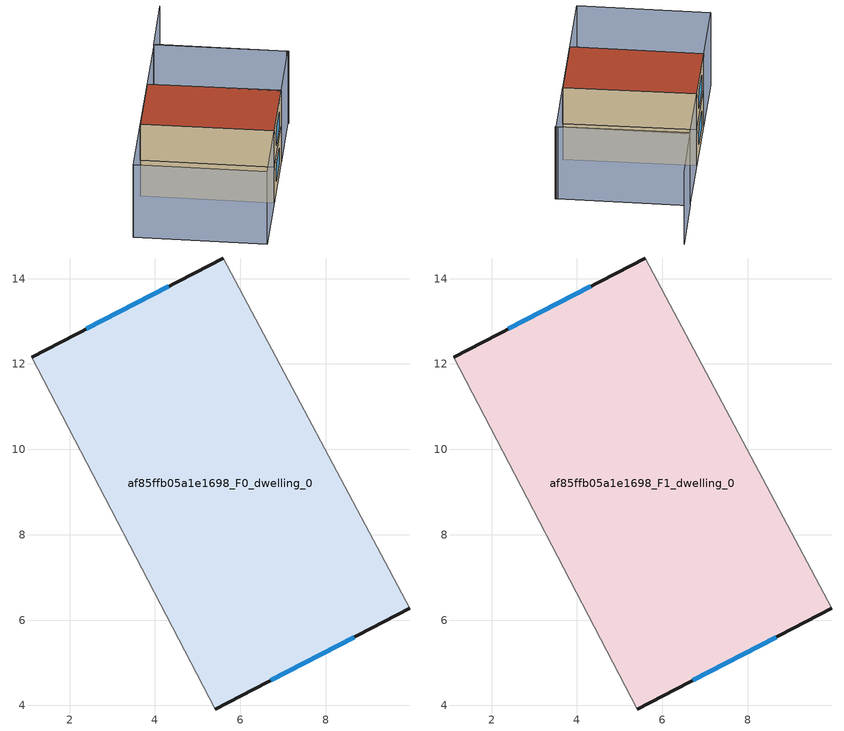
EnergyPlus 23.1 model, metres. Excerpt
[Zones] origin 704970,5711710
af85ffb05a1e1698_F0_dwelling_0
 floor ground (EU_floor_Construction): 5.6,14.48 9.97,6.27 5.42,3.92 1.12,12.16 z0
 wall outside (EU_wall_Construction): 5.6,14.48 1.12,12.16 / 5.42,3.92 9.97,6.27 z0:3
 wall adiabatic (EU_wall_Construction): 9.97,6.27 5.6,14.48 / 1.12,12.16 5.42,3.92 z0:3
 window (EU_Window_Construction): 4.32,13.82 2.39,12.82 / 6.71,4.59 8.67,5.6 z0.85:2.15
af85ffb05a1e1698_F1_dwelling_0
 floor to af85ffb05a1e1698_F0_dwelling_0 (EU_floor_Construction): 5.6,14.48 9.97,6.27 5.42,3.92 1.12,12.16 z3
 wall outside (EU_wall_Construction): 5.6,14.48 1.12,12.16 / 5.42,3.92 9.97,6.27 z3:6
 wall adiabatic (EU_wall_Construction): 9.97,6.27 5.6,14.48 / 1.12,12.16 5.42,3.92 z3:6
 window (EU_Window_Construction): 4.32,13.82 2.39,12.82 / 6.71,4.59 8.67,5.6 z3.85:5.15
 roof outside (EU_roof_Construction): 9.97,6.27 5.6,14.48 1.12,12.16 5.42,3.92 z6
shading: 14.36,8.49 9.97,16.75 / 9.97,16.75 14.29,19.04 / 0.86,1.55 -3.43,9.81 / -3.43,9.81 1.12,12.17 / 1.12,12.17 5.42,3.92 / 5.42,3.92 0.86,1.55 / 10.06,16.79 14.34,8.54 / 14.34,8.54 9.88,6.23 / 9.88,6.23 5.6,14.48 / 5.6,14.48 10.06,16.79 z0:6
[Building]
EU S2 Campaign: North Axis=0; Terrain=City; Solar Distribution=FullExterior
[Site:Location]
London: Latitude=51.5; Longitude=-0.5; Time Zone=0; Elevation=25
[SizingPeriod:WeatherFileDays]
AnnualSizingPeriod: Begin Month=1; Begin Day of Month=1; End Month=12; End Day of Month=31; Day of Week for Start Day=Monday; Use Weather File Daylight Saving Period=No; Use Weather File Rain and Snow Indicators=No
[MATERIAL]
EU_InternalMass_Material: Roughness=MediumRough; Thickness=0.1; Conductivity=1; Density=1800; Specific Heat=900; Thermal Absorptance=0.9; Solar Absorptance=0.7; Visible Absorptance=0.7
[MATERIAL:NOMASS] Roughness=MediumRough; Thermal Absorptance=0.9; Solar Absorptance=0.7; Visible Absorptance=0.7
Name | Thermal Resistance
EU_wall_NoMass | 0.71061
EU_roof_NoMass | 2.41608
EU_floor_NoMass | 1.75078
[WINDOWMATERIAL:SIMPLEGLAZINGSYSTEM]
EU_Window_SimpleGlazing: UFactor=2.64892; Solar Heat Gain Coefficient=0.76; Visible Transmittance=0.76
[CONSTRUCTION]
EU_wall_Construction: EU_wall_NoMass
EU_roof_Construction: EU_roof_NoMass
EU_floor_Construction: EU_floor_NoMass
EU_Window_Construction: EU_Window_SimpleGlazing
EU_InternalMass_Construction: EU_InternalMass_Material
[ZONE] Type=1; Multiplier=1; Ceiling Height=autocalculate; Floor Area=autocalculate; Part of Total Floor Area=Yes
Name | Volume
af85ffb05a1e1698_F0_dwelling_0 | 141.933
af85ffb05a1e1698_F1_dwelling_0 | 141.932
[INTERNALMASS] Construction=EU_InternalMass_Construction; Surface Area=47.3107
Name | Zone or ZoneList
af85ffb05a1e1698_F0_dwelling_0_EU_InternalMass | af85ffb05a1e1698_F0_dwelling_0
af85ffb05a1e1698_F1_dwelling_0_EU_InternalMass | af85ffb05a1e1698_F1_dwelling_0
[OTHEREQUIPMENT] Fuel Type=Electricity; Design Level Calculation Method=Watts/Area; Power per Zone Floor Area=1; Fraction Latent=0; Fraction Radiant=0; Fraction Lost=0; Carbon Dioxide Generation Rate=0; EndUse Subcategory=EU_Step8_InternalGains
Name | Zone or ZoneList or Space or SpaceList | Schedule
EU_Step8_InternalGain_af85ffb05a1e1698_F0_dwelling_0_f000 | af85ffb05a1e1698_F0_dwelling_0 | EU_Step8_GainSchedule_af85ffb05a1e1698_F0_dwelling_0_f000
EU_Step8_InternalGain_af85ffb05a1e1698_F1_dwelling_0_f000 | af85ffb05a1e1698_F1_dwelling_0 | EU_Step8_GainSchedule_af85ffb05a1e1698_F1_dwelling_0_f000
[ZONEVENTILATION:DESIGNFLOWRATE] Schedule=EU_AlwaysOn; Design Flow Rate Calculation Method=AirChanges/Hour; Air Changes per Hour=0.496673; Ventilation Type=Natural; Fan Pressure Rise=0; Fan Total Efficiency=1; Constant Term Coefficient=1; Temperature Term Coefficient=0; Velocity Term Coefficient=0; Velocity Squared Term Coefficient=0; Minimum Indoor Temperature=-100; Maximum Indoor Temperature=100; Delta Temperature=-100; Minimum Outdoor Temperature=-100; Maximum Outdoor Temperature=100; Maximum Wind Speed=40
Name | Zone or ZoneList or Space or SpaceList
EU_ConstantAir_af85ffb05a1e1698_F0_dwelling_0 | af85ffb05a1e1698_F0_dwelling_0
EU_ConstantAir_af85ffb05a1e1698_F1_dwelling_0 | af85ffb05a1e1698_F1_dwelling_0
[HVACTEMPLATE:THERMOSTAT] Constant Heating Setpoint=20; Constant Cooling Setpoint=50
EU_HeatOnly_af85ffb05a1e1698_F0_dwelling_0; EU_HeatOnly_af85ffb05a1e1698_F1_dwelling_0
[HVACTEMPLATE:ZONE:IDEALLOADSAIRSYSTEM] System Availability Schedule=EU_AlwaysOn; Maximum Heating Supply Air Temperature=50; Minimum Cooling Supply Air Temperature=13; Maximum Heating Supply Air Humidity Ratio=0.0156; Minimum Cooling Supply Air Humidity Ratio=0.0077; Heating Limit=NoLimit; Cooling Limit=NoLimit; Heating Availability Schedule=EU_AlwaysOn; Cooling Availability Schedule=EU_CoolingOff; Dehumidification Control Type=ConstantSensibleHeatRatio; Cooling Sensible Heat Ratio=0.7; Dehumidification Setpoint=60; Humidification Control Type=None; Humidification Setpoint=30; Outdoor Air Method=None; Outdoor Air Flow Rate per Person=0.00944; Outdoor Air Flow Rate per Zone Floor Area=0; Outdoor Air Flow Rate per Zone=0; Demand Controlled Ventilation Type=None; Outdoor Air Economizer Type=NoEconomizer; Heat Recovery Type=None; Sensible Heat Recovery Effectiveness=0.7; Latent Heat Recovery Effectiveness=0.65
Name | Template Thermostat
af85ffb05a1e1698_F0_dwelling_0 | EU_HeatOnly_af85ffb05a1e1698_F0_dwelling_0
af85ffb05a1e1698_F1_dwelling_0 | EU_HeatOnly_af85ffb05a1e1698_F1_dwelling_0
[SIZING:ZONE] Zone Cooling Design Supply Air Temperature Input Method=SupplyAirTemperature; Zone Cooling Design Supply Air Temperature=13; Zone Heating Design Supply Air Temperature Input Method=SupplyAirTemperature; Zone Heating Design Supply Air Temperature=50; Zone Cooling Design Supply Air Humidity Ratio=0.008; Zone Heating Design Supply Air Humidity Ratio=0.008; Cooling Design Air Flow Method=DesignDay; Cooling Design Air Flow Rate=0; Cooling Minimum Air Flow per Zone Floor Area=0.000762; Cooling Minimum Air Flow=0; Cooling Minimum Air Flow Fraction=0.2; Heating Design Air Flow Method=DesignDay; Heating Design Air Flow Rate=0; Heating Maximum Air Flow per Zone Floor Area=0.002032; Heating Maximum Air Flow=0.141576; Heating Maximum Air Flow Fraction=0.3; Account for Dedicated Outdoor Air System=No; Dedicated Outdoor Air System Control Strategy=NeutralSupplyAir; Dedicated Outdoor Air Low Setpoint Temperature for Design=autosize; Dedicated Outdoor Air High Setpoint Temperature for Design=autosize; Zone Load Sizing Method=Sensible Load Only No Latent Load; Zone Latent Cooling Design Supply Air Humidity Ratio Input Method=HumidityRatioDifference; Zone Cooling Design Supply Air Humidity Ratio Difference=0.005; Zone Latent Heating Design Supply Air Humidity Ratio Input Method=HumidityRatioDifference; Zone Humidification Design Supply Air Humidity Ratio Difference=0.005
af85ffb05a1e1698_F0_dwelling_0; af85ffb05a1e1698_F1_dwelling_0
[SCHEDULE:CONSTANT]
Name | Hourly Value
EU_AlwaysOn | 1
EU_CoolingOff | 0
[SCHEDULE:FILE] Column Number=1; Rows to Skip at Top=0; Number of Hours of Data=8760; Column Separator=Comma; Interpolate to Timestep=No; Minutes per Item=60; Adjust Schedule for Daylight Savings=Yes
Name | File
EU_Step8_GainSchedule_af85ffb05a1e1698_F0_dwelling_0_f000 | ../../schedules/af85ffb05a1e1698/af85ffb05a1e1698_F0_dwelling_0_f000_gain.csv
EU_Step8_GainSchedule_af85ffb05a1e1698_F1_dwelling_0_f000 | ../../schedules/af85ffb05a1e1698/af85ffb05a1e1698_F1_dwelling_0_f000_gain.csv
